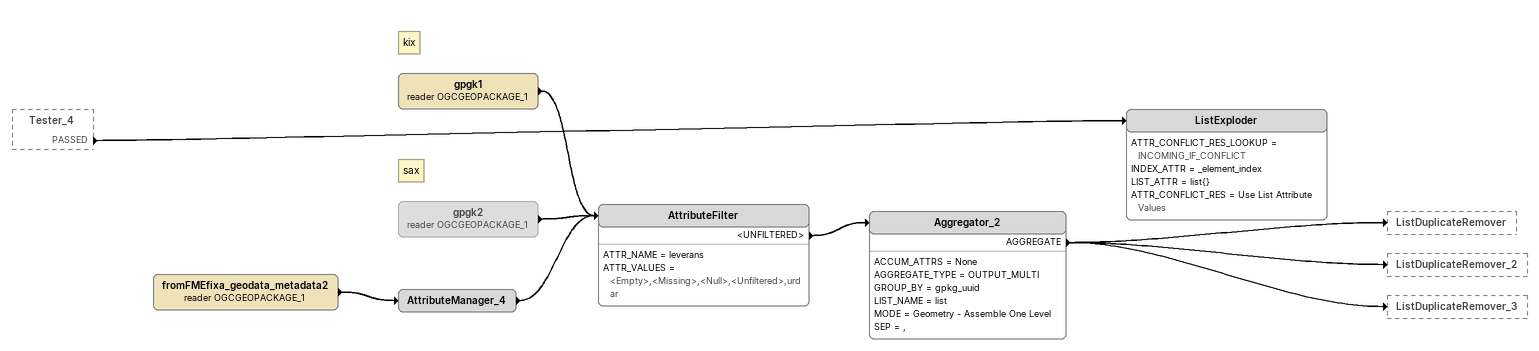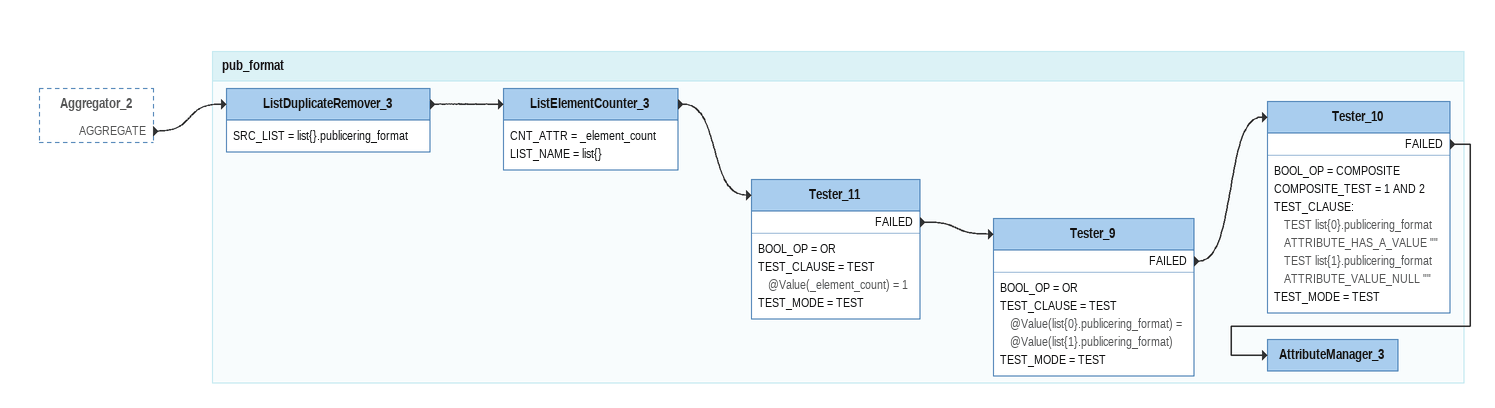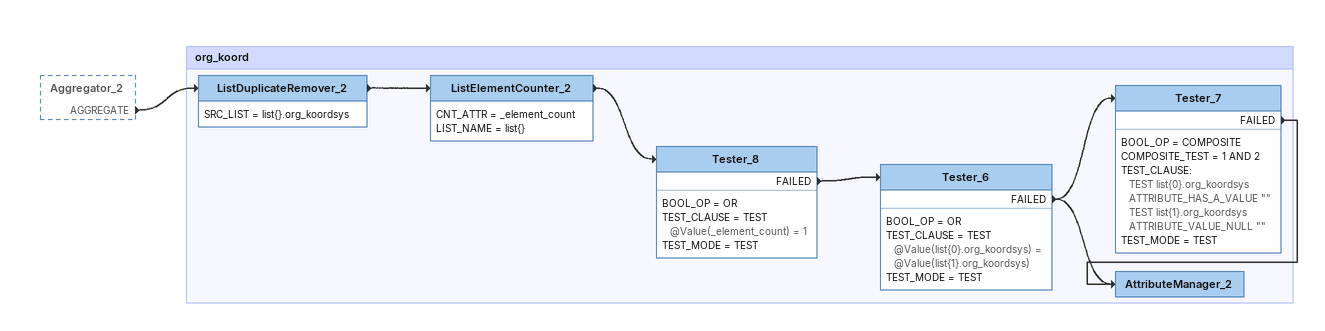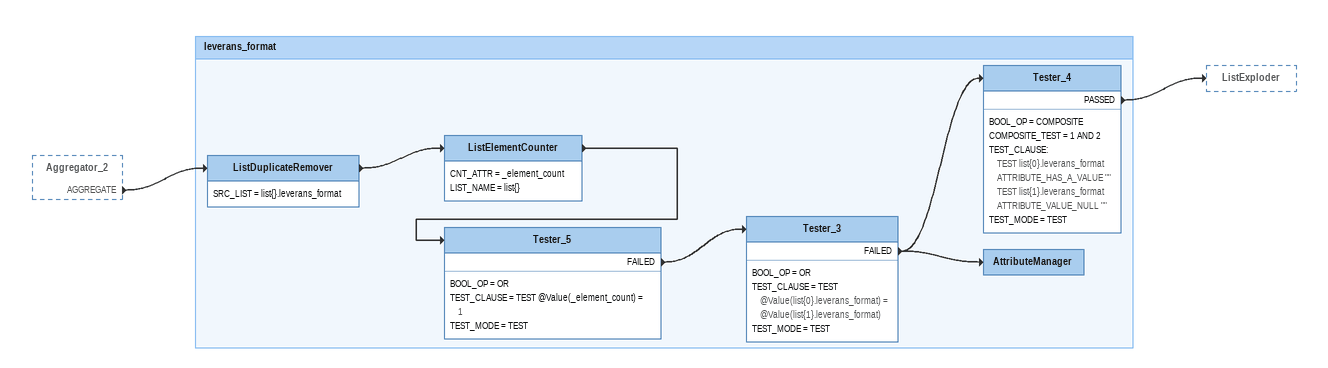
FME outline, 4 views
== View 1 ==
Tester_4 [outside]
    PASSED -> ListExploder
fromFMEfixa_geodata_metadata2 (reader OGCGEOPACKAGE_1)
    -> AttributeManager_4
AttributeManager_4
    -> AttributeFilter
Note: kix
gpgk1 (reader OGCGEOPACKAGE_1)
    -> AttributeFilter
Note: sax
gpgk2 (reader OGCGEOPACKAGE_1) [off]
    -> AttributeFilter
AttributeFilter
    ATTR_NAME = leverans
    ATTR_VALUES = <Empty>,<Missing>,<Null>,<Unfiltered>,urdar
    <UNFILTERED> -> Aggregator_2
Aggregator_2
    ACCUM_ATTRS = None
    AGGREGATE_TYPE = OUTPUT_MULTI
    GROUP_BY = gpkg_uuid
    LIST_NAME = list
    MODE = Geometry - Assemble One Level
    SEP = ,
    AGGREGATE -> ListDuplicateRemover
    AGGREGATE -> ListDuplicateRemover_2
    AGGREGATE -> ListDuplicateRemover_3
ListExploder
    ATTR_CONFLICT_RES_LOOKUP = INCOMING_IF_CONFLICT
    INDEX_ATTR = _element_index
    LIST_ATTR = list{}
    ATTR_CONFLICT_RES = Use List Attribute Values

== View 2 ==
Aggregator_2 [outside]
    AGGREGATE -> ListDuplicateRemover_3

Bookmark: pub_format
ListDuplicateRemover_3
    SRC_LIST = list{}.publicering_format
    -> ListElementCounter_3
ListElementCounter_3
    CNT_ATTR = _element_count
    LIST_NAME = list{}
    -> Tester_11
Tester_11
    BOOL_OP = OR
    TEST_CLAUSE = TEST @Value(_element_count) = 1
    TEST_MODE = TEST
    FAILED -> Tester_9
Tester_9
    BOOL_OP = OR
    TEST_CLAUSE = TEST @Value(list{0}.publicering_format) = @Value(list{1}.publicering_format)
    TEST_MODE = TEST
    FAILED -> Tester_10
Tester_10
    BOOL_OP = COMPOSITE
    COMPOSITE_TEST = 1 AND 2
    TEST_CLAUSE:
      TEST list{0}.publicering_format ATTRIBUTE_HAS_A_VALUE ""
      TEST list{1}.publicering_format ATTRIBUTE_VALUE_NULL ""
    TEST_MODE = TEST
    FAILED -> AttributeManager_3
AttributeManager_3

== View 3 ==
Aggregator_2 [outside]
    AGGREGATE -> ListDuplicateRemover_2

Bookmark: org_koord
ListDuplicateRemover_2
    SRC_LIST = list{}.org_koordsys
    -> ListElementCounter_2
ListElementCounter_2
    CNT_ATTR = _element_count
    LIST_NAME = list{}
    -> Tester_8
Tester_8
    BOOL_OP = OR
    TEST_CLAUSE = TEST @Value(_element_count) = 1
    TEST_MODE = TEST
    FAILED -> Tester_6
Tester_6
    BOOL_OP = OR
    TEST_CLAUSE = TEST @Value(list{0}.org_koordsys) = @Value(list{1}.org_koordsys)
    TEST_MODE = TEST
    FAILED -> Tester_7
    FAILED -> AttributeManager_2
Tester_7
    BOOL_OP = COMPOSITE
    COMPOSITE_TEST = 1 AND 2
    TEST_CLAUSE:
      TEST list{0}.org_koordsys ATTRIBUTE_HAS_A_VALUE ""
      TEST list{1}.org_koordsys ATTRIBUTE_VALUE_NULL ""
    TEST_MODE = TEST
    FAILED -> AttributeManager_2
AttributeManager_2

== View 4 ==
Aggregator_2 [outside]
    AGGREGATE -> ListDuplicateRemover

Bookmark: leverans_format
ListDuplicateRemover
    SRC_LIST = list{}.leverans_format
    -> ListElementCounter
ListElementCounter
    CNT_ATTR = _element_count
    LIST_NAME = list{}
    -> Tester_5
Tester_5
    BOOL_OP = OR
    TEST_CLAUSE = TEST @Value(_element_count) = 1
    TEST_MODE = TEST
    FAILED -> Tester_3
Tester_3
    BOOL_OP = OR
    TEST_CLAUSE = TEST @Value(list{0}.leverans_format) = @Value(list{1}.leverans_format)
    TEST_MODE = TEST
    FAILED -> Tester_4
    FAILED -> AttributeManager
Tester_4
    BOOL_OP = COMPOSITE
    COMPOSITE_TEST = 1 AND 2
    TEST_CLAUSE:
      TEST list{0}.leverans_format ATTRIBUTE_HAS_A_VALUE ""
      TEST list{1}.leverans_format ATTRIBUTE_VALUE_NULL ""
    TEST_MODE = TEST
    PASSED -> ListExploder
AttributeManager
